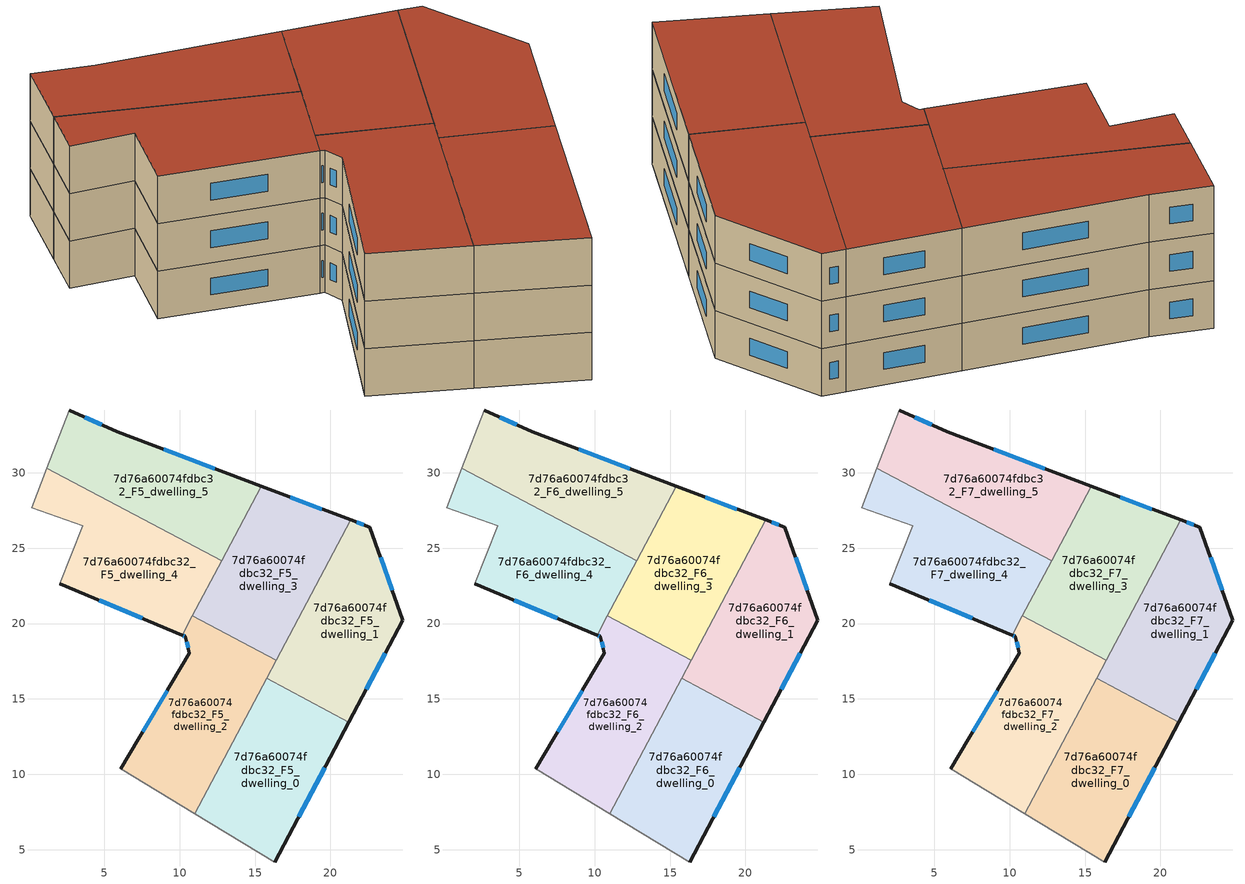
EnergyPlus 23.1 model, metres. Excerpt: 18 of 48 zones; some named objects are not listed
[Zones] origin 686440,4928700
7d76a60074fdbc32_F5_dwelling_0
 floor to 7d76a60074fdbc32_F4_dwelling_0 (EU_floor_Construction): 21.22,13.46 16.3,4.19 11,7.39 15.76,16.36 z15
 wall outside (EU_wall_Construction): 16.3,4.19 21.22,13.46 z15:18
 wall to 7d76a60074fdbc32_F5_dwelling_1 (EU_wall_Construction): 21.22,13.46 15.76,16.36 z15:18
 wall adiabatic (EU_wall_Construction): 11,7.39 16.3,4.19 z15:18
 wall to 7d76a60074fdbc32_F5_dwelling_2 (EU_wall_Construction): 15.76,16.36 11,7.39 z15:18
 window (EU_Window_Construction): 17.89,7.19 19.62,10.45 z15.97:17.03
7d76a60074fdbc32_F5_dwelling_1
 floor to 7d76a60074fdbc32_F4_dwelling_1 (EU_floor_Construction): 22.61,26.4 24.81,20.22 21.22,13.46 15.76,16.36 21.35,26.87 z15
 wall outside (EU_wall_Construction): 21.22,13.46 24.81,20.22 22.61,26.4 21.35,26.87 z15:18
 wall to 7d76a60074fdbc32_F5_dwelling_3 (EU_wall_Construction): 21.35,26.87 16.4,17.56 z15:18
 wall to 7d76a60074fdbc32_F5_dwelling_2 (EU_wall_Construction): 16.4,17.56 15.76,16.36 z15:18
 window (EU_Window_Construction): 22.21,26.55 21.76,26.72 / 24.1,22.22 23.33,24.39 / 22.39,15.65 23.65,18.03 z15.97:17.03
7d76a60074fdbc32_F5_dwelling_2
 floor to 7d76a60074fdbc32_F4_dwelling_2 (EU_floor_Construction): 16.4,17.56 11,7.39 6.09,10.36 10.65,18.02 10.38,19.15 10.17,19.24 10.84,20.51 z15
 wall outside (EU_wall_Construction): 10.17,19.24 10.38,19.15 10.65,18.02 6.09,10.36 z15:18
 wall to 7d76a60074fdbc32_F5_dwelling_3 (EU_wall_Construction): 16.4,17.56 10.84,20.51 z15:18
 wall adiabatic (EU_wall_Construction): 6.09,10.36 11,7.39 z15:18
 wall to 7d76a60074fdbc32_F5_dwelling_4 (EU_wall_Construction): 10.84,20.51 10.17,19.24 z15:18
 window (EU_Window_Construction): 10.46,18.78 10.56,18.38 / 10.23,19.21 10.31,19.18 / 9.17,15.53 7.57,12.84 z15.97:17.03
7d76a60074fdbc32_F5_dwelling_3
 floor to 7d76a60074fdbc32_F4_dwelling_3 (EU_floor_Construction): 21.35,26.87 16.4,17.56 10.84,20.51 15.42,29.11 z15
 wall outside (EU_wall_Construction): 21.35,26.87 15.42,29.11 z15:18
 wall to 7d76a60074fdbc32_F5_dwelling_5 (EU_wall_Construction): 15.42,29.11 12.78,24.16 z15:18
 wall to 7d76a60074fdbc32_F5_dwelling_4 (EU_wall_Construction): 12.78,24.16 10.84,20.51 z15:18
 window (EU_Window_Construction): 19.43,27.6 17.34,28.39 z15.97:17.03
7d76a60074fdbc32_F5_dwelling_4
 floor to 7d76a60074fdbc32_F4_dwelling_4 (EU_floor_Construction): 12.78,24.16 10.17,19.24 2.06,22.65 3.56,26.49 0.18,27.68 1.2,30.31 z15
 wall outside (EU_wall_Construction): 2.06,22.65 10.17,19.24 z15:18
 wall adiabatic (EU_wall_Construction): 1.2,30.31 0.18,27.68 3.56,26.49 2.06,22.65 z15:18
 wall to 7d76a60074fdbc32_F5_dwelling_5 (EU_wall_Construction): 12.78,24.16 1.2,30.31 z15:18
 window (EU_Window_Construction): 4.68,21.54 7.54,20.34 z15.97:17.03
7d76a60074fdbc32_F5_dwelling_5
 floor to 7d76a60074fdbc32_F4_dwelling_5 (EU_floor_Construction): 15.42,29.11 12.78,24.16 1.2,30.31 2.69,34.17 5.85,32.72 z15
 wall outside (EU_wall_Construction): 15.42,29.11 5.85,32.72 2.69,34.17 z15:18
 wall adiabatic (EU_wall_Construction): 2.69,34.17 1.2,30.31 z15:18
 window (EU_Window_Construction): 4.83,33.19 3.72,33.7 / 12.32,30.28 8.95,31.55 z15.97:17.03
7d76a60074fdbc32_F6_dwelling_0
 floor to 7d76a60074fdbc32_F5_dwelling_0 (EU_floor_Construction): 21.22,13.46 16.3,4.19 11,7.39 15.76,16.36 z18
 wall outside (EU_wall_Construction): 16.3,4.19 21.22,13.46 z18:21
 wall to 7d76a60074fdbc32_F6_dwelling_1 (EU_wall_Construction): 21.22,13.46 15.76,16.36 z18:21
 wall adiabatic (EU_wall_Construction): 11,7.39 16.3,4.19 z18:21
 wall to 7d76a60074fdbc32_F6_dwelling_2 (EU_wall_Construction): 15.76,16.36 11,7.39 z18:21
 window (EU_Window_Construction): 17.89,7.19 19.62,10.45 z18.97:20.03
7d76a60074fdbc32_F6_dwelling_1
 floor to 7d76a60074fdbc32_F5_dwelling_1 (EU_floor_Construction): 22.61,26.4 24.81,20.22 21.22,13.46 15.76,16.36 21.35,26.87 z18
 wall outside (EU_wall_Construction): 21.22,13.46 24.81,20.22 22.61,26.4 21.35,26.87 z18:21
 wall to 7d76a60074fdbc32_F6_dwelling_3 (EU_wall_Construction): 21.35,26.87 16.4,17.56 z18:21
 wall to 7d76a60074fdbc32_F6_dwelling_2 (EU_wall_Construction): 16.4,17.56 15.76,16.36 z18:21
 window (EU_Window_Construction): 22.21,26.55 21.76,26.72 / 24.1,22.22 23.33,24.39 / 22.39,15.65 23.65,18.03 z18.97:20.03
7d76a60074fdbc32_F6_dwelling_2
 floor to 7d76a60074fdbc32_F5_dwelling_2 (EU_floor_Construction): 16.4,17.56 11,7.39 6.09,10.36 10.65,18.02 10.38,19.15 10.17,19.24 10.84,20.51 z18
 wall outside (EU_wall_Construction): 10.17,19.24 10.38,19.15 10.65,18.02 6.09,10.36 z18:21
 wall to 7d76a60074fdbc32_F6_dwelling_3 (EU_wall_Construction): 16.4,17.56 10.84,20.51 z18:21
 wall adiabatic (EU_wall_Construction): 6.09,10.36 11,7.39 z18:21
 wall to 7d76a60074fdbc32_F6_dwelling_4 (EU_wall_Construction): 10.84,20.51 10.17,19.24 z18:21
 window (EU_Window_Construction): 10.46,18.78 10.56,18.38 / 10.23,19.21 10.31,19.18 / 9.17,15.53 7.57,12.84 z18.97:20.03
7d76a60074fdbc32_F6_dwelling_3
 floor to 7d76a60074fdbc32_F5_dwelling_3 (EU_floor_Construction): 21.35,26.87 16.4,17.56 10.84,20.51 15.42,29.11 z18
 wall outside (EU_wall_Construction): 21.35,26.87 15.42,29.11 z18:21
 wall to 7d76a60074fdbc32_F6_dwelling_5 (EU_wall_Construction): 15.42,29.11 12.78,24.16 z18:21
 wall to 7d76a60074fdbc32_F6_dwelling_4 (EU_wall_Construction): 12.78,24.16 10.84,20.51 z18:21
 window (EU_Window_Construction): 19.43,27.6 17.34,28.39 z18.97:20.03
7d76a60074fdbc32_F6_dwelling_4
 floor to 7d76a60074fdbc32_F5_dwelling_4 (EU_floor_Construction): 12.78,24.16 10.17,19.24 2.06,22.65 3.56,26.49 0.18,27.68 1.2,30.31 z18
 wall outside (EU_wall_Construction): 2.06,22.65 10.17,19.24 z18:21
 wall adiabatic (EU_wall_Construction): 1.2,30.31 0.18,27.68 3.56,26.49 2.06,22.65 z18:21
 wall to 7d76a60074fdbc32_F6_dwelling_5 (EU_wall_Construction): 12.78,24.16 1.2,30.31 z18:21
 window (EU_Window_Construction): 4.68,21.54 7.54,20.34 z18.97:20.03
7d76a60074fdbc32_F6_dwelling_5
 floor to 7d76a60074fdbc32_F5_dwelling_5 (EU_floor_Construction): 15.42,29.11 12.78,24.16 1.2,30.31 2.69,34.17 5.85,32.72 z18
 wall outside (EU_wall_Construction): 15.42,29.11 5.85,32.72 2.69,34.17 z18:21
 wall adiabatic (EU_wall_Construction): 2.69,34.17 1.2,30.31 z18:21
 window (EU_Window_Construction): 4.83,33.19 3.72,33.7 / 12.32,30.28 8.95,31.55 z18.97:20.03
7d76a60074fdbc32_F7_dwelling_0
 floor to 7d76a60074fdbc32_F6_dwelling_0 (EU_floor_Construction): 21.22,13.46 16.3,4.19 11,7.39 15.76,16.36 z21
 wall outside (EU_wall_Construction): 16.3,4.19 21.22,13.46 z21:24
 wall to 7d76a60074fdbc32_F7_dwelling_1 (EU_wall_Construction): 21.22,13.46 15.76,16.36 z21:24
 wall adiabatic (EU_wall_Construction): 11,7.39 16.3,4.19 z21:24
 wall to 7d76a60074fdbc32_F7_dwelling_2 (EU_wall_Construction): 15.76,16.36 11,7.39 z21:24
 window (EU_Window_Construction): 17.89,7.19 19.62,10.45 z21.97:23.03
 roof outside (EU_roof_Construction): 16.3,4.19 21.22,13.46 15.76,16.36 11,7.39 z24
7d76a60074fdbc32_F7_dwelling_1
 floor to 7d76a60074fdbc32_F6_dwelling_1 (EU_floor_Construction): 22.61,26.4 24.81,20.22 21.22,13.46 15.76,16.36 21.35,26.87 z21
 wall outside (EU_wall_Construction): 21.22,13.46 24.81,20.22 22.61,26.4 21.35,26.87 z21:24
 wall to 7d76a60074fdbc32_F7_dwelling_3 (EU_wall_Construction): 21.35,26.87 16.4,17.56 z21:24
 wall to 7d76a60074fdbc32_F7_dwelling_2 (EU_wall_Construction): 16.4,17.56 15.76,16.36 z21:24
 window (EU_Window_Construction): 22.21,26.55 21.76,26.72 / 24.1,22.22 23.33,24.39 / 22.39,15.65 23.65,18.03 z21.97:23.03
 roof outside (EU_roof_Construction): 21.22,13.46 24.81,20.22 22.61,26.4 21.35,26.87 15.76,16.36 z24
7d76a60074fdbc32_F7_dwelling_2
 floor to 7d76a60074fdbc32_F6_dwelling_2 (EU_floor_Construction): 16.4,17.56 11,7.39 6.09,10.36 10.65,18.02 10.38,19.15 10.17,19.24 10.84,20.51 z21
 wall outside (EU_wall_Construction): 10.17,19.24 10.38,19.15 10.65,18.02 6.09,10.36 z21:24
 wall to 7d76a60074fdbc32_F7_dwelling_3 (EU_wall_Construction): 16.4,17.56 10.84,20.51 z21:24
 wall adiabatic (EU_wall_Construction): 6.09,10.36 11,7.39 z21:24
 wall to 7d76a60074fdbc32_F7_dwelling_4 (EU_wall_Construction): 10.84,20.51 10.17,19.24 z21:24
 window (EU_Window_Construction): 10.46,18.78 10.56,18.38 / 10.23,19.21 10.31,19.18 / 9.17,15.53 7.57,12.84 z21.97:23.03
 roof outside (EU_roof_Construction): 11,7.39 16.4,17.56 10.84,20.51 10.17,19.24 10.38,19.15 10.65,18.02 6.09,10.36 z24
7d76a60074fdbc32_F7_dwelling_3
 floor to 7d76a60074fdbc32_F6_dwelling_3 (EU_floor_Construction): 21.35,26.87 16.4,17.56 10.84,20.51 15.42,29.11 z21
 wall outside (EU_wall_Construction): 21.35,26.87 15.42,29.11 z21:24
 wall to 7d76a60074fdbc32_F7_dwelling_5 (EU_wall_Construction): 15.42,29.11 12.78,24.16 z21:24
 wall to 7d76a60074fdbc32_F7_dwelling_4 (EU_wall_Construction): 12.78,24.16 10.84,20.51 z21:24
 window (EU_Window_Construction): 19.43,27.6 17.34,28.39 z21.97:23.03
 roof outside (EU_roof_Construction): 16.4,17.56 21.35,26.87 15.42,29.11 10.84,20.51 z24
7d76a60074fdbc32_F7_dwelling_4
 floor to 7d76a60074fdbc32_F6_dwelling_4 (EU_floor_Construction): 12.78,24.16 10.17,19.24 2.06,22.65 3.56,26.49 0.18,27.68 1.2,30.31 z21
 wall outside (EU_wall_Construction): 2.06,22.65 10.17,19.24 z21:24
 wall adiabatic (EU_wall_Construction): 1.2,30.31 0.18,27.68 3.56,26.49 2.06,22.65 z21:24
 wall to 7d76a60074fdbc32_F7_dwelling_5 (EU_wall_Construction): 12.78,24.16 1.2,30.31 z21:24
 window (EU_Window_Construction): 4.68,21.54 7.54,20.34 z21.97:23.03
 roof outside (EU_roof_Construction): 10.17,19.24 12.78,24.16 1.2,30.31 0.18,27.68 3.56,26.49 2.06,22.65 z24
7d76a60074fdbc32_F7_dwelling_5
 floor to 7d76a60074fdbc32_F6_dwelling_5 (EU_floor_Construction): 15.42,29.11 12.78,24.16 1.2,30.31 2.69,34.17 5.85,32.72 z21
 wall outside (EU_wall_Construction): 15.42,29.11 5.85,32.72 2.69,34.17 z21:24
 wall adiabatic (EU_wall_Construction): 2.69,34.17 1.2,30.31 z21:24
 window (EU_Window_Construction): 4.83,33.19 3.72,33.7 / 12.32,30.28 8.95,31.55 z21.97:23.03
 roof outside (EU_roof_Construction): 12.78,24.16 15.42,29.11 5.85,32.72 2.69,34.17 1.2,30.31 z24
[Building]
EU S2 Campaign: North Axis=0; Terrain=City; Solar Distribution=FullExterior
[Site:Location]
Bologna: Latitude=44.5; Longitude=11.25; Time Zone=1; Elevation=37
[SizingPeriod:WeatherFileDays]
AnnualSizingPeriod: Begin Month=1; Begin Day of Month=1; End Month=12; End Day of Month=31; Day of Week for Start Day=Monday; Use Weather File Daylight Saving Period=No; Use Weather File Rain and Snow Indicators=No
[MATERIAL]
EU_InternalMass_Material: Roughness=MediumRough; Thickness=0.1; Conductivity=1; Density=1800; Specific Heat=900; Thermal Absorptance=0.9; Solar Absorptance=0.7; Visible Absorptance=0.7
[MATERIAL:NOMASS] Roughness=MediumRough; Thermal Absorptance=0.9; Solar Absorptance=0.7; Visible Absorptance=0.7
Name | Thermal Resistance
EU_wall_NoMass | 0.779417
EU_roof_NoMass | 0.435466
EU_floor_NoMass | 0.588222
[WINDOWMATERIAL:SIMPLEGLAZINGSYSTEM]
EU_Window_SimpleGlazing: UFactor=5.16242; Solar Heat Gain Coefficient=0.85; Visible Transmittance=0.85
[CONSTRUCTION]
EU_wall_Construction: EU_wall_NoMass
EU_roof_Construction: EU_roof_NoMass
EU_floor_Construction: EU_floor_NoMass
EU_Window_Construction: EU_Window_SimpleGlazing
EU_InternalMass_Construction: EU_InternalMass_Material
[ZONE] Type=1; Multiplier=1; Ceiling Height=autocalculate; Floor Area=autocalculate; Part of Total Floor Area=Yes
Name | Volume
7d76a60074fdbc32_F5_dwelling_0; 7d76a60074fdbc32_F6_dwelling_0; 7d76a60074fdbc32_F7_dwelling_0 | 191.529
7d76a60074fdbc32_F5_dwelling_1; 7d76a60074fdbc32_F6_dwelling_1; 7d76a60074fdbc32_F7_dwelling_1 | 191.544
7d76a60074fdbc32_F5_dwelling_2; 7d76a60074fdbc32_F6_dwelling_2; 7d76a60074fdbc32_F7_dwelling_2; 7d76a60074fdbc32_F5_dwelling_3; 7d76a60074fdbc32_F6_dwelling_3; 7d76a60074fdbc32_F7_dwelling_3 | 191.531
7d76a60074fdbc32_F5_dwelling_4; 7d76a60074fdbc32_F6_dwelling_4; 7d76a60074fdbc32_F7_dwelling_4 | 191.527
7d76a60074fdbc32_F5_dwelling_5; 7d76a60074fdbc32_F6_dwelling_5; 7d76a60074fdbc32_F7_dwelling_5 | 191.54
[INTERNALMASS] Construction=EU_InternalMass_Construction
Name | Zone or ZoneList | Surface Area
7d76a60074fdbc32_F5_dwelling_0_EU_InternalMass | 7d76a60074fdbc32_F5_dwelling_0 | 63.8429
7d76a60074fdbc32_F5_dwelling_1_EU_InternalMass | 7d76a60074fdbc32_F5_dwelling_1 | 63.8479
7d76a60074fdbc32_F5_dwelling_2_EU_InternalMass | 7d76a60074fdbc32_F5_dwelling_2 | 63.8438
7d76a60074fdbc32_F5_dwelling_3_EU_InternalMass | 7d76a60074fdbc32_F5_dwelling_3 | 63.8437
7d76a60074fdbc32_F5_dwelling_4_EU_InternalMass | 7d76a60074fdbc32_F5_dwelling_4 | 63.8429
7d76a60074fdbc32_F5_dwelling_5_EU_InternalMass | 7d76a60074fdbc32_F5_dwelling_5 | 63.8466
7d76a60074fdbc32_F6_dwelling_0_EU_InternalMass | 7d76a60074fdbc32_F6_dwelling_0 | 63.8429
7d76a60074fdbc32_F6_dwelling_1_EU_InternalMass | 7d76a60074fdbc32_F6_dwelling_1 | 63.8479
7d76a60074fdbc32_F6_dwelling_2_EU_InternalMass | 7d76a60074fdbc32_F6_dwelling_2 | 63.8438
7d76a60074fdbc32_F6_dwelling_3_EU_InternalMass | 7d76a60074fdbc32_F6_dwelling_3 | 63.8437
7d76a60074fdbc32_F6_dwelling_4_EU_InternalMass | 7d76a60074fdbc32_F6_dwelling_4 | 63.8429
7d76a60074fdbc32_F6_dwelling_5_EU_InternalMass | 7d76a60074fdbc32_F6_dwelling_5 | 63.8466
7d76a60074fdbc32_F7_dwelling_0_EU_InternalMass | 7d76a60074fdbc32_F7_dwelling_0 | 63.8429
7d76a60074fdbc32_F7_dwelling_1_EU_InternalMass | 7d76a60074fdbc32_F7_dwelling_1 | 63.8479
7d76a60074fdbc32_F7_dwelling_2_EU_InternalMass | 7d76a60074fdbc32_F7_dwelling_2 | 63.8438
7d76a60074fdbc32_F7_dwelling_3_EU_InternalMass | 7d76a60074fdbc32_F7_dwelling_3 | 63.8437
7d76a60074fdbc32_F7_dwelling_4_EU_InternalMass | 7d76a60074fdbc32_F7_dwelling_4 | 63.8429
7d76a60074fdbc32_F7_dwelling_5_EU_InternalMass | 7d76a60074fdbc32_F7_dwelling_5 | 63.8466
[OTHEREQUIPMENT] Fuel Type=Electricity; Design Level Calculation Method=Watts/Area; Power per Zone Floor Area=1; Fraction Latent=0; Fraction Radiant=0; Fraction Lost=0; Carbon Dioxide Generation Rate=0; EndUse Subcategory=EU_Step8_InternalGains
Name | Zone or ZoneList or Space or SpaceList | Schedule
EU_Step8_InternalGain_7d76a60074fdbc32_F5_dwelling_0_f000 | 7d76a60074fdbc32_F5_dwelling_0 | EU_Step8_GainSchedule_7d76a60074fdbc32_F5_dwelling_0_f000
EU_Step8_InternalGain_7d76a60074fdbc32_F5_dwelling_1_f000 | 7d76a60074fdbc32_F5_dwelling_1 | EU_Step8_GainSchedule_7d76a60074fdbc32_F5_dwelling_1_f000
EU_Step8_InternalGain_7d76a60074fdbc32_F5_dwelling_2_f000 | 7d76a60074fdbc32_F5_dwelling_2 | EU_Step8_GainSchedule_7d76a60074fdbc32_F5_dwelling_2_f000
EU_Step8_InternalGain_7d76a60074fdbc32_F5_dwelling_3_f000 | 7d76a60074fdbc32_F5_dwelling_3 | EU_Step8_GainSchedule_7d76a60074fdbc32_F5_dwelling_3_f000
EU_Step8_InternalGain_7d76a60074fdbc32_F5_dwelling_4_f000 | 7d76a60074fdbc32_F5_dwelling_4 | EU_Step8_GainSchedule_7d76a60074fdbc32_F5_dwelling_4_f000
EU_Step8_InternalGain_7d76a60074fdbc32_F5_dwelling_5_f000 | 7d76a60074fdbc32_F5_dwelling_5 | EU_Step8_GainSchedule_7d76a60074fdbc32_F5_dwelling_5_f000
EU_Step8_InternalGain_7d76a60074fdbc32_F6_dwelling_0_f000 | 7d76a60074fdbc32_F6_dwelling_0 | EU_Step8_GainSchedule_7d76a60074fdbc32_F6_dwelling_0_f000
EU_Step8_InternalGain_7d76a60074fdbc32_F6_dwelling_1_f000 | 7d76a60074fdbc32_F6_dwelling_1 | EU_Step8_GainSchedule_7d76a60074fdbc32_F6_dwelling_1_f000
EU_Step8_InternalGain_7d76a60074fdbc32_F6_dwelling_2_f000 | 7d76a60074fdbc32_F6_dwelling_2 | EU_Step8_GainSchedule_7d76a60074fdbc32_F6_dwelling_2_f000
EU_Step8_InternalGain_7d76a60074fdbc32_F6_dwelling_3_f000 | 7d76a60074fdbc32_F6_dwelling_3 | EU_Step8_GainSchedule_7d76a60074fdbc32_F6_dwelling_3_f000
EU_Step8_InternalGain_7d76a60074fdbc32_F6_dwelling_4_f000 | 7d76a60074fdbc32_F6_dwelling_4 | EU_Step8_GainSchedule_7d76a60074fdbc32_F6_dwelling_4_f000
EU_Step8_InternalGain_7d76a60074fdbc32_F6_dwelling_5_f000 | 7d76a60074fdbc32_F6_dwelling_5 | EU_Step8_GainSchedule_7d76a60074fdbc32_F6_dwelling_5_f000
EU_Step8_InternalGain_7d76a60074fdbc32_F7_dwelling_0_f000 | 7d76a60074fdbc32_F7_dwelling_0 | EU_Step8_GainSchedule_7d76a60074fdbc32_F7_dwelling_0_f000
EU_Step8_InternalGain_7d76a60074fdbc32_F7_dwelling_1_f000 | 7d76a60074fdbc32_F7_dwelling_1 | EU_Step8_GainSchedule_7d76a60074fdbc32_F7_dwelling_1_f000
EU_Step8_InternalGain_7d76a60074fdbc32_F7_dwelling_2_f000 | 7d76a60074fdbc32_F7_dwelling_2 | EU_Step8_GainSchedule_7d76a60074fdbc32_F7_dwelling_2_f000
EU_Step8_InternalGain_7d76a60074fdbc32_F7_dwelling_3_f000 | 7d76a60074fdbc32_F7_dwelling_3 | EU_Step8_GainSchedule_7d76a60074fdbc32_F7_dwelling_3_f000
EU_Step8_InternalGain_7d76a60074fdbc32_F7_dwelling_4_f000 | 7d76a60074fdbc32_F7_dwelling_4 | EU_Step8_GainSchedule_7d76a60074fdbc32_F7_dwelling_4_f000
EU_Step8_InternalGain_7d76a60074fdbc32_F7_dwelling_5_f000 | 7d76a60074fdbc32_F7_dwelling_5 | EU_Step8_GainSchedule_7d76a60074fdbc32_F7_dwelling_5_f000
[ZONEVENTILATION:DESIGNFLOWRATE] Schedule=EU_AlwaysOn; Design Flow Rate Calculation Method=AirChanges/Hour; Air Changes per Hour=0.712058; Ventilation Type=Natural; Fan Pressure Rise=0; Fan Total Efficiency=1; Constant Term Coefficient=1; Temperature Term Coefficient=0; Velocity Term Coefficient=0; Velocity Squared Term Coefficient=0; Minimum Indoor Temperature=-100; Maximum Indoor Temperature=100; Delta Temperature=-100; Minimum Outdoor Temperature=-100; Maximum Outdoor Temperature=100; Maximum Wind Speed=40
Name | Zone or ZoneList or Space or SpaceList
EU_ConstantAir_7d76a60074fdbc32_F5_dwelling_0 | 7d76a60074fdbc32_F5_dwelling_0
EU_ConstantAir_7d76a60074fdbc32_F5_dwelling_1 | 7d76a60074fdbc32_F5_dwelling_1
EU_ConstantAir_7d76a60074fdbc32_F5_dwelling_2 | 7d76a60074fdbc32_F5_dwelling_2
EU_ConstantAir_7d76a60074fdbc32_F5_dwelling_3 | 7d76a60074fdbc32_F5_dwelling_3
EU_ConstantAir_7d76a60074fdbc32_F5_dwelling_4 | 7d76a60074fdbc32_F5_dwelling_4
EU_ConstantAir_7d76a60074fdbc32_F5_dwelling_5 | 7d76a60074fdbc32_F5_dwelling_5
EU_ConstantAir_7d76a60074fdbc32_F6_dwelling_0 | 7d76a60074fdbc32_F6_dwelling_0
EU_ConstantAir_7d76a60074fdbc32_F6_dwelling_1 | 7d76a60074fdbc32_F6_dwelling_1
EU_ConstantAir_7d76a60074fdbc32_F6_dwelling_2 | 7d76a60074fdbc32_F6_dwelling_2
EU_ConstantAir_7d76a60074fdbc32_F6_dwelling_3 | 7d76a60074fdbc32_F6_dwelling_3
EU_ConstantAir_7d76a60074fdbc32_F6_dwelling_4 | 7d76a60074fdbc32_F6_dwelling_4
EU_ConstantAir_7d76a60074fdbc32_F6_dwelling_5 | 7d76a60074fdbc32_F6_dwelling_5
EU_ConstantAir_7d76a60074fdbc32_F7_dwelling_0 | 7d76a60074fdbc32_F7_dwelling_0
EU_ConstantAir_7d76a60074fdbc32_F7_dwelling_1 | 7d76a60074fdbc32_F7_dwelling_1
EU_ConstantAir_7d76a60074fdbc32_F7_dwelling_2 | 7d76a60074fdbc32_F7_dwelling_2
EU_ConstantAir_7d76a60074fdbc32_F7_dwelling_3 | 7d76a60074fdbc32_F7_dwelling_3
EU_ConstantAir_7d76a60074fdbc32_F7_dwelling_4 | 7d76a60074fdbc32_F7_dwelling_4
EU_ConstantAir_7d76a60074fdbc32_F7_dwelling_5 | 7d76a60074fdbc32_F7_dwelling_5
[HVACTEMPLATE:ZONE:IDEALLOADSAIRSYSTEM] System Availability Schedule=EU_AlwaysOn; Maximum Heating Supply Air Temperature=50; Minimum Cooling Supply Air Temperature=13; Maximum Heating Supply Air Humidity Ratio=0.0156; Minimum Cooling Supply Air Humidity Ratio=0.0077; Heating Limit=NoLimit; Cooling Limit=NoLimit; Heating Availability Schedule=EU_AlwaysOn; Cooling Availability Schedule=EU_CoolingOff; Dehumidification Control Type=ConstantSensibleHeatRatio; Cooling Sensible Heat Ratio=0.7; Dehumidification Setpoint=60; Humidification Control Type=None; Humidification Setpoint=30; Outdoor Air Method=None; Outdoor Air Flow Rate per Person=0.00944; Outdoor Air Flow Rate per Zone Floor Area=0; Outdoor Air Flow Rate per Zone=0; Demand Controlled Ventilation Type=None; Outdoor Air Economizer Type=NoEconomizer; Heat Recovery Type=None; Sensible Heat Recovery Effectiveness=0.7; Latent Heat Recovery Effectiveness=0.65
Name | Template Thermostat
7d76a60074fdbc32_F5_dwelling_0 | EU_HeatOnly_7d76a60074fdbc32_F5_dwelling_0
7d76a60074fdbc32_F5_dwelling_1 | EU_HeatOnly_7d76a60074fdbc32_F5_dwelling_1
7d76a60074fdbc32_F5_dwelling_2 | EU_HeatOnly_7d76a60074fdbc32_F5_dwelling_2
7d76a60074fdbc32_F5_dwelling_3 | EU_HeatOnly_7d76a60074fdbc32_F5_dwelling_3
7d76a60074fdbc32_F5_dwelling_4 | EU_HeatOnly_7d76a60074fdbc32_F5_dwelling_4
7d76a60074fdbc32_F5_dwelling_5 | EU_HeatOnly_7d76a60074fdbc32_F5_dwelling_5
7d76a60074fdbc32_F6_dwelling_0 | EU_HeatOnly_7d76a60074fdbc32_F6_dwelling_0
7d76a60074fdbc32_F6_dwelling_1 | EU_HeatOnly_7d76a60074fdbc32_F6_dwelling_1
7d76a60074fdbc32_F6_dwelling_2 | EU_HeatOnly_7d76a60074fdbc32_F6_dwelling_2
7d76a60074fdbc32_F6_dwelling_3 | EU_HeatOnly_7d76a60074fdbc32_F6_dwelling_3
7d76a60074fdbc32_F6_dwelling_4 | EU_HeatOnly_7d76a60074fdbc32_F6_dwelling_4
7d76a60074fdbc32_F6_dwelling_5 | EU_HeatOnly_7d76a60074fdbc32_F6_dwelling_5
7d76a60074fdbc32_F7_dwelling_0 | EU_HeatOnly_7d76a60074fdbc32_F7_dwelling_0
7d76a60074fdbc32_F7_dwelling_1 | EU_HeatOnly_7d76a60074fdbc32_F7_dwelling_1
7d76a60074fdbc32_F7_dwelling_2 | EU_HeatOnly_7d76a60074fdbc32_F7_dwelling_2
7d76a60074fdbc32_F7_dwelling_3 | EU_HeatOnly_7d76a60074fdbc32_F7_dwelling_3
7d76a60074fdbc32_F7_dwelling_4 | EU_HeatOnly_7d76a60074fdbc32_F7_dwelling_4
7d76a60074fdbc32_F7_dwelling_5 | EU_HeatOnly_7d76a60074fdbc32_F7_dwelling_5
[SIZING:ZONE] Zone Cooling Design Supply Air Temperature Input Method=SupplyAirTemperature; Zone Cooling Design Supply Air Temperature=13; Zone Heating Design Supply Air Temperature Input Method=SupplyAirTemperature; Zone Heating Design Supply Air Temperature=50; Zone Cooling Design Supply Air Humidity Ratio=0.008; Zone Heating Design Supply Air Humidity Ratio=0.008; Cooling Design Air Flow Method=DesignDay; Cooling Design Air Flow Rate=0; Cooling Minimum Air Flow per Zone Floor Area=0.000762; Cooling Minimum Air Flow=0; Cooling Minimum Air Flow Fraction=0.2; Heating Design Air Flow Method=DesignDay; Heating Design Air Flow Rate=0; Heating Maximum Air Flow per Zone Floor Area=0.002032; Heating Maximum Air Flow=0.141576; Heating Maximum Air Flow Fraction=0.3; Account for Dedicated Outdoor Air System=No; Dedicated Outdoor Air System Control Strategy=NeutralSupplyAir; Dedicated Outdoor Air Low Setpoint Temperature for Design=autosize; Dedicated Outdoor Air High Setpoint Temperature for Design=autosize; Zone Load Sizing Method=Sensible Load Only No Latent Load; Zone Latent Cooling Design Supply Air Humidity Ratio Input Method=HumidityRatioDifference; Zone Cooling Design Supply Air Humidity Ratio Difference=0.005; Zone Latent Heating Design Supply Air Humidity Ratio Input Method=HumidityRatioDifference; Zone Humidification Design Supply Air Humidity Ratio Difference=0.005
7d76a60074fdbc32_F5_dwelling_0; 7d76a60074fdbc32_F5_dwelling_1; 7d76a60074fdbc32_F5_dwelling_2; 7d76a60074fdbc32_F5_dwelling_3; 7d76a60074fdbc32_F5_dwelling_4; 7d76a60074fdbc32_F5_dwelling_5; 7d76a60074fdbc32_F6_dwelling_0; 7d76a60074fdbc32_F6_dwelling_1; 7d76a60074fdbc32_F6_dwelling_2; 7d76a60074fdbc32_F6_dwelling_3; 7d76a60074fdbc32_F6_dwelling_4; 7d76a60074fdbc32_F6_dwelling_5; 7d76a60074fdbc32_F7_dwelling_0; 7d76a60074fdbc32_F7_dwelling_1; 7d76a60074fdbc32_F7_dwelling_2; 7d76a60074fdbc32_F7_dwelling_3; 7d76a60074fdbc32_F7_dwelling_4; 7d76a60074fdbc32_F7_dwelling_5
[SCHEDULE:CONSTANT]
Name | Hourly Value
EU_AlwaysOn | 1
EU_CoolingOff | 0
[SCHEDULE:FILE] Column Number=1; Rows to Skip at Top=0; Number of Hours of Data=8760; Column Separator=Comma; Interpolate to Timestep=No; Minutes per Item=60; Adjust Schedule for Daylight Savings=Yes
Name | File
EU_Step8_GainSchedule_7d76a60074fdbc32_F5_dwelling_0_f000 | ../../schedules/7d76a60074fdbc32/7d76a60074fdbc32_F5_dwelling_0_f000_gain.csv
EU_Step8_GainSchedule_7d76a60074fdbc32_F5_dwelling_1_f000 | ../../schedules/7d76a60074fdbc32/7d76a60074fdbc32_F5_dwelling_1_f000_gain.csv
EU_Step8_GainSchedule_7d76a60074fdbc32_F5_dwelling_2_f000 | ../../schedules/7d76a60074fdbc32/7d76a60074fdbc32_F5_dwelling_2_f000_gain.csv
EU_Step8_GainSchedule_7d76a60074fdbc32_F5_dwelling_3_f000 | ../../schedules/7d76a60074fdbc32/7d76a60074fdbc32_F5_dwelling_3_f000_gain.csv
EU_Step8_GainSchedule_7d76a60074fdbc32_F5_dwelling_4_f000 | ../../schedules/7d76a60074fdbc32/7d76a60074fdbc32_F5_dwelling_4_f000_gain.csv
EU_Step8_GainSchedule_7d76a60074fdbc32_F5_dwelling_5_f000 | ../../schedules/7d76a60074fdbc32/7d76a60074fdbc32_F5_dwelling_5_f000_gain.csv
EU_Step8_GainSchedule_7d76a60074fdbc32_F6_dwelling_0_f000 | ../../schedules/7d76a60074fdbc32/7d76a60074fdbc32_F6_dwelling_0_f000_gain.csv
EU_Step8_GainSchedule_7d76a60074fdbc32_F6_dwelling_1_f000 | ../../schedules/7d76a60074fdbc32/7d76a60074fdbc32_F6_dwelling_1_f000_gain.csv
EU_Step8_GainSchedule_7d76a60074fdbc32_F6_dwelling_2_f000 | ../../schedules/7d76a60074fdbc32/7d76a60074fdbc32_F6_dwelling_2_f000_gain.csv
EU_Step8_GainSchedule_7d76a60074fdbc32_F6_dwelling_3_f000 | ../../schedules/7d76a60074fdbc32/7d76a60074fdbc32_F6_dwelling_3_f000_gain.csv
EU_Step8_GainSchedule_7d76a60074fdbc32_F6_dwelling_4_f000 | ../../schedules/7d76a60074fdbc32/7d76a60074fdbc32_F6_dwelling_4_f000_gain.csv
EU_Step8_GainSchedule_7d76a60074fdbc32_F6_dwelling_5_f000 | ../../schedules/7d76a60074fdbc32/7d76a60074fdbc32_F6_dwelling_5_f000_gain.csv
EU_Step8_GainSchedule_7d76a60074fdbc32_F7_dwelling_0_f000 | ../../schedules/7d76a60074fdbc32/7d76a60074fdbc32_F7_dwelling_0_f000_gain.csv
EU_Step8_GainSchedule_7d76a60074fdbc32_F7_dwelling_1_f000 | ../../schedules/7d76a60074fdbc32/7d76a60074fdbc32_F7_dwelling_1_f000_gain.csv
EU_Step8_GainSchedule_7d76a60074fdbc32_F7_dwelling_2_f000 | ../../schedules/7d76a60074fdbc32/7d76a60074fdbc32_F7_dwelling_2_f000_gain.csv
EU_Step8_GainSchedule_7d76a60074fdbc32_F7_dwelling_3_f000 | ../../schedules/7d76a60074fdbc32/7d76a60074fdbc32_F7_dwelling_3_f000_gain.csv
EU_Step8_GainSchedule_7d76a60074fdbc32_F7_dwelling_4_f000 | ../../schedules/7d76a60074fdbc32/7d76a60074fdbc32_F7_dwelling_4_f000_gain.csv
EU_Step8_GainSchedule_7d76a60074fdbc32_F7_dwelling_5_f000 | ../../schedules/7d76a60074fdbc32/7d76a60074fdbc32_F7_dwelling_5_f000_gain.csv
